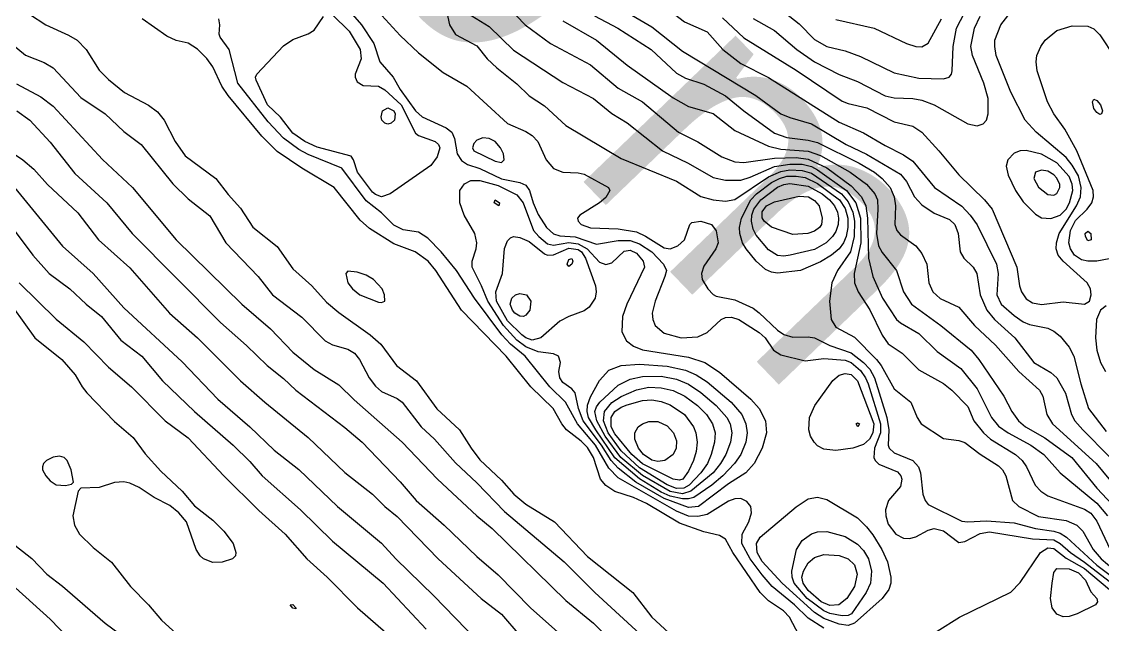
# Model space of a CAD drawing. Extents: x 474277 to 475042, y 254928 to 255625.
# Drawn here: x 474785.74 to 474812.76, y 255452.85 to 255467.94 of the extents above; entities that cross this region are included whole.
import ezdxf

# ---------------------------------------------------------------- set-up
doc = ezdxf.new("R2010")
doc.units = 0
doc.header["$MEASUREMENT"] = 0
doc.layers.add('BaseMapV2_DTM_export_MonNov09090547073261 — entities', color=1, linetype='CONTINUOUS')
doc.styles.get("Standard").update_dxf_attribs({"font": 'romans.shx'})

msp = doc.modelspace()

# ---------------------------------------------------------------- linework, layer by layer
at = {"layer": 'BaseMapV2_DTM_export_MonNov09090547073261 — entities', "color": 15, "linetype": 'Continuous', "true_color": 0xb7484b}
for points in [[(474794.188, 255468.703, 89.75), (474795.191, 255467.596, 89.75), (474795.651, 255467.164, 89.75), (474796.265, 255466.669, 89.75), (474796.859, 255466.326, 89.75), (474797.875, 255465.395, 89.75), (474798.335, 255465.199, 89.75), (474798.488, 255465.097, 89.75), (474798.63, 255464.946, 89.75), (474798.843, 255464.485, 89.75), (474799.025, 255464.268, 89.75), (474799.255, 255464.18, 89.75), (474799.639, 255464.167, 89.75), (474799.792, 255464.128, 89.75), (474800.397, 255463.795, 89.75), (474800.427, 255463.719, 89.75), (474800.329, 255463.55, 89.75), (474800.169, 255463.412, 89.75), (474799.678, 255463.105, 89.75), (474799.627, 255463.029, 89.75), (474799.638, 255462.952, 89.75), (474799.715, 255462.875, 89.75), (474799.945, 255462.789, 89.75), (474800.635, 255462.763, 89.75), (474801.095, 255462.689, 89.75), (474801.325, 255462.583, 89.75), (474801.786, 255462.292, 89.75), (474801.939, 255462.265, 89.75), (474802.127, 255462.339, 89.75), (474802.298, 255462.492, 89.75), (474802.427, 255462.875, 89.75), (474802.476, 255462.925, 89.75), (474802.706, 255462.958, 89.75), (474802.972, 255462.875, 89.75), (474803.089, 255462.715, 89.75), (474803.135, 255462.415, 89.75), (474803.081, 255462.262, 89.75), (474802.782, 255461.829, 89.75), (474802.72, 255461.648, 89.75), (474802.741, 255461.495, 89.75), (474802.875, 255461.265, 89.75), (474803.012, 255461.119, 89.75), (474803.089, 255461.078, 89.75), (474803.549, 255460.99, 89.75), (474804.009, 255460.778, 89.75), (474804.163, 255460.667, 89.75), (474804.623, 255460.228, 89.75), (474804.776, 255460.123, 89.75), (474805.006, 255460.056, 89.75), (474805.389, 255460.065, 89.75), (474805.543, 255460.037, 89.75), (474805.926, 255459.844, 89.75), (474806.463, 255459.668, 89.75), (474806.77, 255459.422, 89.75), (474806.923, 255459.255, 89.75), (474807.038, 255459.041, 89.75), (474807.353, 255458.045, 89.75), (474807.398, 255457.738, 89.75), (474807.381, 255457.355, 89.75), (474807.412, 255457.278, 89.75), (474807.536, 255457.169, 89.75), (474807.996, 255456.972, 89.75), (474808.144, 255456.818, 89.75), (474808.192, 255456.664, 89.75), (474808.247, 255456.128, 89.75), (474808.305, 255455.974, 89.75), (474808.38, 255455.874, 89.75), (474809.223, 255455.458, 89.75), (474809.376, 255455.437, 89.75), (474809.837, 255455.469, 89.75), (474810.527, 255455.414, 89.75), (474811.063, 255455.271, 89.75), (474811.523, 255455.206, 89.75), (474811.677, 255455.159, 89.75), (474811.837, 255455.054, 89.75), (474812.597, 255454.358, 89.75), (474813.517, 255453.668, 89.75)], [(474785.53, 255468.393, 89.75), (474786.34, 255467.859, 89.75), (474786.91, 255467.608, 89.75), (474787.122, 255467.476, 89.75), (474787.347, 255467.246, 89.75), (474787.677, 255466.73, 89.75), (474787.907, 255466.498, 89.75), (474788.31, 255466.172, 89.75), (474788.904, 255465.851, 89.75), (474789.134, 255465.685, 89.75), (474789.299, 255465.482, 89.75), (474789.574, 255464.946, 89.75), (474789.824, 255464.585, 89.75), (474790.591, 255464.021, 89.75), (474790.898, 255463.619, 89.75), (474791.204, 255463.28, 89.75), (474791.511, 255462.807, 89.75), (474792.124, 255462.319, 89.75), (474792.508, 255461.761, 89.75), (474792.984, 255461.342, 89.75), (474793.351, 255460.931, 89.75), (474793.658, 255460.676, 89.75), (474794.445, 255460.115, 89.75), (474794.711, 255459.885, 89.75), (474795.104, 255459.348, 89.75), (474795.601, 255458.965, 89.75), (474796.112, 255458.267, 89.75), (474796.677, 255457.738, 89.75), (474796.965, 255457.278, 89.75), (474797.185, 255456.993, 89.75), (474797.722, 255456.485, 89.75), (474798.035, 255456.128, 89.75), (474798.335, 255455.881, 89.75), (474799.047, 255455.438, 89.75), (474799.869, 255454.573, 89.75), (474801.007, 255453.674, 89.75), (474801.476, 255453.061, 89.75), (474802.016, 255452.568, 89.75)], [(474793.826, 255468.319, 90), (474794.231, 255467.859, 90), (474794.532, 255467.399, 90), (474794.688, 255466.939, 90), (474795.015, 255466.556, 90), (474795.194, 255466.249, 90), (474795.575, 255465.711, 90), (474795.745, 255465.559, 90), (474796.342, 255465.292, 90), (474796.484, 255465.176, 90), (474796.553, 255465.022, 90), (474796.613, 255464.639, 90), (474796.725, 255464.47, 90), (474796.878, 255464.368, 90), (474797.185, 255464.268, 90), (474797.722, 255464.014, 90), (474798.182, 255463.922, 90), (474798.335, 255463.854, 90), (474798.427, 255463.719, 90), (474798.513, 255463.412, 90), (474798.642, 255463.12, 90), (474798.852, 255462.799, 90), (474799.025, 255462.638, 90), (474799.179, 255462.589, 90), (474799.562, 255462.56, 90), (474800.099, 255462.383, 90), (474800.635, 255462.476, 90), (474800.942, 255462.476, 90), (474801.172, 255462.392, 90), (474801.48, 255462.185, 90), (474801.772, 255461.878, 90), (474801.842, 255461.725, 90), (474801.808, 255461.572, 90), (474801.56, 255460.958, 90), (474801.492, 255460.652, 90), (474801.501, 255460.498, 90), (474801.562, 255460.345, 90), (474801.786, 255460.156, 90), (474802.21, 255460.038, 90), (474802.629, 255460.063, 90), (474802.859, 255460.171, 90), (474803.215, 255460.498, 90), (474803.319, 255460.545, 90), (474803.472, 255460.559, 90), (474803.653, 255460.498, 90), (474804.163, 255460.175, 90), (474804.309, 255460.038, 90), (474804.515, 255459.732, 90), (474804.699, 255459.616, 90), (474805.313, 255459.464, 90), (474805.773, 255459.522, 90), (474806.309, 255459.481, 90), (474806.463, 255459.419, 90), (474806.693, 255459.222, 90), (474806.82, 255459.041, 90), (474806.886, 255458.888, 90), (474807.193, 255457.891, 90), (474807.189, 255457.661, 90), (474807.046, 255457.278, 90), (474807.028, 255457.048, 90), (474807.06, 255456.971, 90), (474807.153, 255456.881, 90), (474807.613, 255456.689, 90), (474807.702, 255456.588, 90), (474807.728, 255456.511, 90), (474807.69, 255456.325, 90), (474807.394, 255455.974, 90), (474807.317, 255455.744, 90), (474807.322, 255455.591, 90), (474807.383, 255455.379, 90), (474807.577, 255455.131, 90), (474807.766, 255455.035, 90), (474807.92, 255455.025, 90), (474808.073, 255455.067, 90), (474808.38, 255455.234, 90), (474808.533, 255455.275, 90), (474808.763, 255455.212, 90), (474809.146, 255454.92, 90), (474809.3, 255454.945, 90), (474809.683, 255455.151, 90), (474809.913, 255455.189, 90), (474810.987, 255455.014, 90), (474811.523, 255454.989, 90), (474811.677, 255454.903, 90), (474811.941, 255454.671, 90), (474812.29, 255454.435, 90), (474813.517, 255453.484, 90)], [(474796.339, 255468.243, 89.5), (474796.424, 255467.859, 89.5), (474796.572, 255467.625, 89.5), (474797.108, 255467.338, 89.5), (474797.37, 255467.016, 89.5), (474797.609, 255466.786, 89.5), (474798.105, 255466.39, 89.5), (474798.412, 255466.092, 89.5), (474798.795, 255465.834, 89.5), (474799.332, 255465.346, 89.5), (474800.712, 255464.521, 89.5), (474802.092, 255463.951, 89.5), (474802.706, 255463.571, 89.5), (474803.012, 255463.486, 89.5), (474803.319, 255463.457, 89.5), (474803.549, 255463.496, 89.5), (474804.393, 255464.064, 89.5), (474804.699, 255464.193, 89.5), (474804.929, 255464.236, 89.5), (474805.236, 255464.224, 89.5), (474805.466, 255464.154, 89.5), (474806.215, 255463.642, 89.5), (474806.386, 255463.442, 89.5), (474806.502, 255463.182, 89.5), (474806.541, 255462.952, 89.5), (474806.535, 255462.569, 89.5), (474806.44, 255462.185, 89.5), (474806.114, 255461.725, 89.5), (474805.975, 255461.418, 89.5), (474805.919, 255460.958, 89.5), (474805.963, 255460.498, 89.5), (474806.079, 255460.306, 89.5), (474806.539, 255460.055, 89.5), (474807.088, 255459.501, 89.5), (474807.208, 255459.348, 89.5), (474807.536, 255458.764, 89.5), (474807.948, 255458.428, 89.5), (474808.108, 255458.045, 89.5), (474808.208, 255457.891, 89.5), (474808.763, 255457.525, 89.5), (474809.146, 255457.471, 89.5), (474809.3, 255457.42, 89.5), (474809.683, 255457.131, 89.5), (474810.143, 255456.838, 89.5), (474810.239, 255456.741, 89.5), (474810.324, 255456.588, 89.5), (474810.492, 255455.974, 89.5), (474810.644, 255455.821, 89.5), (474811.14, 255455.573, 89.5), (474811.83, 255455.474, 89.5), (474812.095, 255455.361, 89.5), (474812.245, 255455.208, 89.5), (474812.503, 255454.748, 89.5), (474812.7, 255454.518, 89.5), (474813.34, 255453.981, 89.5)], [(474801.939, 255468.214, 88), (474802.297, 255467.936, 88), (474802.859, 255467.688, 88), (474803.251, 255467.246, 88), (474803.702, 255466.892, 88), (474804.393, 255466.546, 88), (474806.156, 255465.433, 88), (474806.77, 255465.167, 88), (474807.306, 255464.843, 88), (474807.766, 255464.614, 88), (474807.996, 255464.457, 88), (474808.542, 255463.795, 88), (474809.223, 255463.327, 88), (474809.433, 255463.105, 88), (474809.607, 255462.863, 88), (474810.088, 255461.878, 88), (474810.127, 255461.648, 88), (474810.099, 255461.112, 88), (474810.208, 255460.882, 88), (474810.527, 255460.598, 88), (474810.757, 255460.437, 88), (474810.91, 255460.376, 88), (474811.37, 255460.279, 88), (474811.523, 255460.21, 88), (474811.677, 255460.082, 88), (474811.907, 255459.81, 88), (474812.023, 255459.578, 88), (474812.196, 255458.888, 88), (474812.387, 255458.275, 88), (474812.827, 255457.697, 88)], [(474805.16, 255452.601, 89.75), (474804.916, 255453.061, 89.75), (474804.766, 255453.214, 89.75), (474804.393, 255453.462, 89.75), (474804.189, 255453.674, 89.75), (474803.502, 255454.671, 89.75), (474803.319, 255455.004, 89.75), (474803.166, 255455.103, 89.75), (474802.782, 255455.194, 89.75), (474802.169, 255455.41, 89.75), (474801.347, 255455.898, 89.75), (474801.019, 255456.046, 89.75), (474800.559, 255456.202, 89.75), (474800.329, 255456.345, 89.75), (474800.199, 255456.511, 89.75), (474800.025, 255457.048, 89.75), (474799.869, 255457.3, 89.75), (474799.715, 255457.455, 89.75), (474799.348, 255457.738, 89.75), (474799.228, 255457.891, 89.75), (474799.013, 255458.275, 89.75), (474798.458, 255458.811, 89.75), (474797.842, 255459.578, 89.75), (474796.725, 255460.733, 89.75), (474796.088, 255461.725, 89.75), (474795.896, 255461.955, 89.75), (474795.57, 255462.185, 89.75), (474795.038, 255462.39, 89.75), (474794.425, 255462.768, 89.75), (474794.195, 255462.983, 89.75), (474793.548, 255463.795, 89.75), (474792.738, 255464.278, 89.75), (474792.124, 255464.7, 89.75), (474791.741, 255465.084, 89.75), (474790.894, 255466.096, 89.75), (474790.739, 255466.326, 89.75), (474790.514, 255466.811, 89.75), (474790.361, 255467.022, 89.75), (474790.131, 255467.258, 89.75), (474789.901, 255467.403, 89.75), (474789.594, 255467.474, 89.75), (474789.364, 255467.581, 89.75), (474788.747, 255468.013, 89.75)], [(474805.773, 255452.781, 90), (474805.389, 255453.032, 90), (474805.04, 255453.367, 90), (474804.484, 255453.827, 90), (474804.239, 255454.112, 90), (474803.936, 255454.518, 90), (474803.728, 255454.901, 90), (474803.738, 255455.131, 90), (474803.901, 255455.438, 90), (474803.969, 255455.668, 90), (474803.952, 255455.821, 90), (474803.856, 255455.949, 90), (474803.702, 255456.021, 90), (474803.549, 255456.018, 90), (474803.396, 255455.958, 90), (474802.859, 255455.627, 90), (474802.629, 255455.572, 90), (474802.399, 255455.584, 90), (474802.092, 255455.704, 90), (474800.635, 255456.537, 90), (474800.405, 255456.779, 90), (474800.075, 255457.355, 90), (474799.62, 255457.891, 90), (474799.325, 255458.428, 90), (474798.934, 255458.811, 90), (474798.315, 255459.578, 90), (474797.952, 255459.88, 90), (474797.732, 255460.115, 90), (474797.05, 255461.035, 90), (474796.597, 255461.725, 90), (474796.216, 255462.185, 90), (474795.881, 255462.532, 90), (474795.651, 255462.682, 90), (474795.268, 255462.74, 90), (474795.038, 255462.854, 90), (474794.731, 255463.161, 90), (474794.348, 255463.467, 90), (474793.735, 255464.278, 90), (474792.891, 255464.622, 90), (474792.661, 255464.746, 90), (474792.278, 255465.029, 90), (474791.894, 255465.438, 90), (474791.134, 255466.402, 90), (474790.923, 255467.246, 90), (474790.695, 255467.552, 90), (474790.668, 255467.629, 90), (474790.69, 255467.859, 90), (474790.665, 255468.013, 90)], [(474794.947, 255463.642, 90.25), (474794.731, 255463.567, 90.25), (474794.578, 255463.618, 90.25), (474794.501, 255463.681, 90.25), (474794.126, 255464.179, 90.25), (474794.028, 255464.485, 90.25), (474793.965, 255464.578, 90.25), (474793.121, 255464.807, 90.25), (474792.814, 255464.947, 90.25), (474792.508, 255465.153, 90.25), (474792.201, 255465.551, 90.25), (474791.876, 255465.866, 90.25), (474791.592, 255466.479, 90.25), (474791.583, 255466.556, 90.25), (474791.615, 255466.632, 90.25), (474792.278, 255467.334, 90.25), (474792.508, 255467.499, 90.25), (474792.891, 255467.636, 90.25), (474793.044, 255467.73, 90.25), (474793.274, 255468.072, 90.25)], [(474793.505, 255468.109, 90.25), (474793.921, 255467.706, 90.25), (474794.193, 255467.246, 90.25), (474794.217, 255467.016, 90.25), (474794.065, 255466.632, 90.25), (474794.066, 255466.556, 90.25), (474794.118, 255466.442, 90.25), (474794.271, 255466.347, 90.25), (474794.655, 255466.327, 90.25), (474794.808, 255466.24, 90.25), (474795.217, 255465.866, 90.25), (474795.575, 255465.153, 90.25), (474795.651, 255465.095, 90.25), (474796.065, 255464.946, 90.25), (474796.149, 255464.869, 90.25), (474796.182, 255464.792, 90.25), (474796.12, 255464.562, 90.25), (474795.958, 255464.345, 90.25), (474794.947, 255463.642, 90.25)], [(474796.878, 255468.156, 89.25), (474797.415, 255467.82, 89.25), (474798.028, 255467.232, 89.25), (474799.255, 255466.419, 89.25), (474800.022, 255466.018, 89.25), (474800.482, 255465.645, 89.25), (474800.865, 255465.417, 89.25), (474801.744, 255464.715, 89.25), (474802.386, 255464.409, 89.25), (474803.012, 255464.046, 89.25), (474803.319, 255463.977, 89.25), (474803.702, 255463.984, 89.25), (474803.932, 255464.053, 89.25), (474804.546, 255464.319, 89.25), (474804.929, 255464.381, 89.25), (474805.236, 255464.378, 89.25), (474805.466, 255464.318, 89.25), (474805.619, 255464.24, 89.25), (474806.342, 255463.719, 89.25), (474806.576, 255463.412, 89.25), (474806.689, 255463.029, 89.25), (474806.701, 255462.415, 89.25), (474806.532, 255461.648, 89.25), (474806.545, 255461.418, 89.25), (474806.636, 255461.188, 89.25), (474806.923, 255460.742, 89.25), (474807.23, 255460.106, 89.25), (474807.383, 255459.887, 89.25), (474807.734, 255459.655, 89.25), (474808.15, 255459.239, 89.25), (474808.763, 255458.902, 89.25), (474808.972, 255458.735, 89.25), (474809.376, 255458.321, 89.25), (474809.525, 255457.968, 89.25), (474809.765, 255457.661, 89.25), (474809.938, 255457.508, 89.25), (474810.56, 255457.125, 89.25), (474810.732, 255456.971, 89.25), (474810.842, 255456.818, 89.25), (474811.059, 255456.358, 89.25), (474811.194, 255456.204, 89.25), (474811.37, 255456.094, 89.25), (474812.29, 255455.755, 89.25), (474812.444, 255455.659, 89.25), (474812.597, 255455.46, 89.25), (474812.933, 255454.748, 89.25)], [(474798.096, 255468.089, 89), (474798.316, 255467.859, 89), (474798.949, 255467.397, 89), (474799.944, 255466.862, 89), (474800.635, 255466.28, 89), (474801.248, 255465.942, 89), (474802.147, 255465.176, 89), (474802.629, 255464.941, 89), (474803.229, 255464.562, 89), (474803.549, 255464.439, 89), (474803.779, 255464.424, 89), (474804.546, 255464.528, 89), (474805.083, 255464.545, 89), (474805.389, 255464.508, 89), (474805.849, 255464.292, 89), (474806.463, 255463.838, 89), (474806.72, 255463.565, 89), (474806.828, 255463.335, 89), (474806.868, 255463.029, 89), (474806.893, 255462.032, 89), (474807.001, 255461.572, 89), (474807.243, 255461.035, 89), (474807.592, 255460.498, 89), (474807.69, 255460.413, 89), (474808.15, 255460.151, 89), (474808.61, 255459.702, 89), (474809.202, 255459.271, 89), (474809.607, 255458.768, 89), (474809.961, 255458.045, 89), (474810.143, 255457.835, 89), (474810.377, 255457.661, 89), (474810.945, 255457.355, 89), (474811.276, 255457.125, 89), (474811.677, 255456.663, 89), (474812.597, 255455.905, 89), (474812.86, 255455.591, 89)], [(474799.255, 255467.964, 88.75), (474800.098, 255467.476, 88.75), (474800.865, 255466.854, 88.75), (474802.016, 255466.041, 88.75), (474802.399, 255465.824, 88.75), (474803.012, 255465.647, 88.75), (474803.549, 255465.222, 88.75), (474804.393, 255464.832, 88.75), (474804.699, 255464.756, 88.75), (474805.389, 255464.704, 88.75), (474805.696, 255464.6, 88.75), (474806.435, 255464.179, 88.75), (474806.846, 255463.881, 88.75), (474807.053, 255463.642, 88.75), (474807.115, 255463.489, 88.75), (474807.128, 255463.259, 88.75), (474807.089, 255462.645, 88.75), (474807.143, 255462.339, 88.75), (474807.23, 255462.175, 88.75), (474807.59, 255461.725, 88.75), (474807.763, 255461.188, 88.75), (474807.963, 255460.882, 88.75), (474808.695, 255460.345, 88.75), (474809.453, 255459.73, 88.75), (474809.645, 255459.501, 88.75), (474810.273, 255458.581, 88.75), (474810.471, 255458.198, 88.75), (474810.643, 255457.968, 88.75), (474810.814, 255457.815, 88.75), (474811.293, 255457.537, 88.75), (474811.969, 255457.048, 88.75), (474812.593, 255456.281, 88.75), (474813.1, 255455.744, 88.75)], [(474800.047, 255468.089, 88.5), (474800.631, 255467.783, 88.5), (474801.462, 255467.246, 88.5), (474802.092, 255466.651, 88.5), (474802.322, 255466.529, 88.5), (474802.782, 255466.376, 88.5), (474803.319, 255466.087, 88.5), (474803.779, 255465.712, 88.5), (474804.546, 255465.155, 88.5), (474804.853, 255465.046, 88.5), (474805.389, 255464.983, 88.5), (474805.619, 255464.919, 88.5), (474806.659, 255464.409, 88.5), (474807.04, 255464.179, 88.5), (474807.236, 255464.025, 88.5), (474807.433, 255463.795, 88.5), (474807.536, 255463.565, 88.5), (474807.569, 255463.335, 88.5), (474807.55, 255462.875, 88.5), (474807.6, 255462.722, 88.5), (474807.69, 255462.616, 88.5), (474808.073, 255462.341, 88.5), (474808.226, 255462.148, 88.5), (474808.346, 255461.878, 88.5), (474808.397, 255461.418, 88.5), (474808.495, 255461.188, 88.5), (474808.686, 255461.022, 88.5), (474809.149, 255460.805, 88.5), (474809.538, 255460.345, 88.5), (474810.067, 255459.852, 88.5), (474810.644, 255459.195, 88.5), (474811.167, 255458.735, 88.5), (474811.25, 255458.581, 88.5), (474811.345, 255458.121, 88.5), (474811.487, 255457.891, 88.5), (474812.578, 255456.895, 88.5), (474813.057, 255456.32, 88.5)], [(474800.879, 255468.166, 88.25), (474801.479, 255467.809, 88.25), (474802.246, 255467.205, 88.25), (474804.075, 255466.096, 88.25), (474804.699, 255465.64, 88.25), (474804.929, 255465.544, 88.25), (474805.466, 255465.391, 88.25), (474806.332, 255464.869, 88.25), (474806.846, 255464.631, 88.25), (474807.69, 255464.126, 88.25), (474807.839, 255463.949, 88.25), (474808.044, 255463.565, 88.25), (474808.226, 255463.364, 88.25), (474808.533, 255463.159, 88.25), (474808.916, 255462.993, 88.25), (474809.045, 255462.875, 88.25), (474809.135, 255462.645, 88.25), (474809.182, 255462.185, 88.25), (474809.27, 255462.032, 88.25), (474809.504, 255461.802, 88.25), (474809.595, 255461.648, 88.25), (474809.681, 255461.112, 88.25), (474809.852, 255460.728, 88.25), (474810.036, 255460.498, 88.25), (474810.544, 255460.038, 88.25), (474811.02, 255459.425, 88.25), (474811.447, 255459.17, 88.25), (474811.6, 255459.037, 88.25), (474811.81, 255458.658, 88.25), (474811.959, 255458.121, 88.25), (474812.046, 255457.968, 88.25), (474812.242, 255457.738, 88.25), (474812.904, 255457.07, 88.25)], [(474803.242, 255468.041, 87.75), (474803.779, 255467.539, 87.75), (474805.083, 255466.731, 87.75), (474806.233, 255465.958, 87.75), (474806.386, 255465.893, 87.75), (474806.849, 255465.789, 87.75), (474807.536, 255465.434, 87.75), (474807.996, 255465.326, 87.75), (474808.221, 255465.176, 87.75), (474808.651, 255464.715, 87.75), (474809.146, 255464.112, 87.75), (474809.792, 255463.489, 87.75), (474809.978, 255463.259, 87.75), (474810.601, 255461.802, 87.75), (474810.662, 255461.342, 87.75), (474810.712, 255461.188, 87.75), (474810.833, 255461.015, 87.75), (474810.987, 255460.915, 87.75), (474811.217, 255460.874, 87.75), (474811.753, 255460.941, 87.75), (474812.29, 255460.88, 87.75), (474812.416, 255460.958, 87.75), (474812.457, 255461.112, 87.75), (474812.438, 255461.265, 87.75), (474812.357, 255461.418, 87.75), (474811.753, 255461.955, 87.75), (474811.632, 255462.108, 87.75), (474811.584, 255462.262, 87.75), (474811.589, 255462.415, 87.75), (474811.654, 255462.645, 87.75), (474812.09, 255463.335, 87.75), (474812.19, 255463.565, 87.75), (474812.208, 255463.795, 87.75), (474812.137, 255464.09, 87.75), (474811.983, 255464.357, 87.75), (474811.83, 255464.549, 87.75), (474811.077, 255465.176, 87.75), (474810.803, 255465.482, 87.75), (474810.45, 255466.181, 87.75), (474810.081, 255467.092, 87.75), (474810.044, 255467.322, 87.75), (474810.052, 255467.476, 87.75), (474810.201, 255467.859, 87.75), (474810.375, 255468.089, 87.75)], [(474804.009, 255468.02, 87.5), (474804.546, 255467.721, 87.5), (474805.103, 255467.246, 87.5), (474805.543, 255466.935, 87.5), (474806.156, 255466.621, 87.5), (474806.616, 255466.446, 87.5), (474807.306, 255466.092, 87.5), (474807.536, 255466.036, 87.5), (474807.996, 255466.022, 87.5), (474808.226, 255465.976, 87.5), (474808.533, 255465.859, 87.5), (474809.376, 255465.39, 87.5), (474809.607, 255465.339, 87.5), (474809.76, 255465.392, 87.5), (474809.837, 255465.482, 87.5), (474809.885, 255465.636, 87.5), (474809.879, 255466.019, 87.5), (474809.776, 255466.402, 87.5), (474809.491, 255467.092, 87.5), (474809.451, 255467.322, 87.5), (474809.542, 255467.783, 87.5), (474809.683, 255468.083, 87.5)], [(474804.813, 255468.166, 87.25), (474805.159, 255467.887, 87.25), (474805.543, 255467.493, 87.25), (474805.849, 255467.318, 87.25), (474806.309, 255467.214, 87.25), (474806.693, 255467.071, 87.25), (474807.536, 255466.666, 87.25), (474808.15, 255466.526, 87.25), (474808.763, 255466.515, 87.25), (474808.905, 255466.556, 87.25), (474808.966, 255466.632, 87.25), (474808.983, 255466.709, 87.25), (474809.009, 255467.322, 87.25), (474809.091, 255467.783, 87.25), (474809.294, 255468.166, 87.25)], [(474806.079, 255467.996, 87), (474807.03, 255467.783, 87), (474807.845, 255467.399, 87), (474808.073, 255467.325, 87), (474808.226, 255467.316, 87), (474808.38, 255467.404, 87), (474808.716, 255468.013, 87)], [(474812.904, 255462.013, 88), (474812.597, 255461.955, 88), (474812.367, 255461.953, 88), (474812.214, 255461.992, 88), (474812.041, 255462.108, 88), (474811.939, 255462.262, 88), (474811.898, 255462.415, 88), (474811.936, 255462.722, 88), (474812.06, 255462.972, 88), (474812.354, 255463.259, 88), (474812.47, 255463.412, 88), (474812.514, 255463.565, 88), (474812.507, 255463.719, 88), (474812.097, 255464.715, 88), (474811.8, 255465.252, 88), (474811.518, 255465.636, 88), (474811.362, 255465.942, 88), (474811.104, 255466.709, 88), (474811.078, 255466.939, 88), (474811.1, 255467.092, 88), (474811.196, 255467.322, 88), (474811.306, 255467.476, 88), (474811.6, 255467.721, 88), (474811.983, 255467.837, 88), (474812.367, 255467.826, 88), (474812.52, 255467.764, 88), (474812.674, 255467.612, 88), (474813.417, 255466.479, 88)], [(474785.454, 255467.422, 90), (474785.837, 255467.108, 90), (474786.297, 255466.924, 90), (474786.529, 255466.786, 90), (474787.217, 255466.044, 90), (474787.826, 255465.636, 90), (474788.291, 255465.198, 90), (474788.723, 255464.869, 90), (474789.517, 255463.887, 90), (474789.901, 255463.517, 90), (474790.437, 255463.085, 90), (474790.84, 255462.415, 90), (474791.645, 255461.572, 90), (474792.007, 255461.112, 90), (474792.738, 255460.552, 90), (474793.317, 255459.962, 90), (474793.505, 255459.863, 90), (474793.888, 255459.754, 90), (474794.053, 255459.655, 90), (474794.18, 255459.501, 90), (474794.418, 255459.041, 90), (474794.578, 255458.83, 90), (474794.731, 255458.702, 90), (474795.115, 255458.523, 90), (474795.242, 255458.428, 90), (474795.715, 255457.815, 90), (474796.047, 255457.508, 90), (474796.572, 255456.919, 90), (474797.108, 255456.413, 90), (474797.798, 255455.695, 90), (474799.29, 255454.441, 90), (474800.052, 255453.674, 90), (474801.391, 255452.447, 90)], [(474785.607, 255466.384, 90.25), (474786.22, 255466.067, 90.25), (474786.527, 255465.831, 90.25), (474787.754, 255464.496, 90.25), (474788.506, 255463.795, 90.25), (474789.594, 255462.486, 90.25), (474791.234, 255460.882, 90.25), (474791.956, 255460.268, 90.25), (474792.508, 255459.68, 90.25), (474793.044, 255459.245, 90.25), (474793.658, 255458.866, 90.25), (474794.041, 255458.491, 90.25), (474795.244, 255457.431, 90.25), (474796.123, 255456.511, 90.25), (474797.106, 255455.591, 90.25), (474797.492, 255455.272, 90.25), (474799.332, 255453.478, 90.25), (474800.022, 255452.905, 90.25), (474800.633, 255452.294, 90.25)], [(474794.971, 255465.406, 90.5), (474794.885, 255465.38, 90.5), (474794.808, 255465.401, 90.5), (474794.738, 255465.482, 90.5), (474794.716, 255465.559, 90.5), (474794.756, 255465.712, 90.5), (474794.885, 255465.787, 90.5), (474795.037, 255465.712, 90.5), (474795.067, 255465.636, 90.5), (474795.048, 255465.482, 90.5), (474794.971, 255465.406, 90.5)], [(474812.714, 255465.636, 88.25), (474812.674, 255465.62, 88.25), (474812.597, 255465.668, 88.25), (474812.52, 255465.772, 88.25), (474812.484, 255465.942, 88.25), (474812.52, 255466.004, 88.25), (474812.597, 255465.973, 88.25), (474812.687, 255465.866, 88.25), (474812.741, 255465.712, 88.25), (474812.714, 255465.636, 88.25)], [(474785.62, 255465.712, 90.5), (474785.945, 255465.482, 90.5), (474786.45, 255464.934, 90.5), (474787.064, 255464.143, 90.5), (474787.865, 255463.412, 90.5), (474788.5, 255462.645, 90.5), (474790.709, 255460.422, 90.5), (474791.358, 255459.848, 90.5), (474791.867, 255459.348, 90.5), (474792.278, 255459.021, 90.5), (474792.584, 255458.73, 90.5), (474793.811, 255457.797, 90.5), (474794.241, 255457.431, 90.5), (474795.191, 255456.439, 90.5), (474795.593, 255455.974, 90.5), (474796.29, 255455.361, 90.5), (474797.108, 255454.572, 90.5), (474797.645, 255454.12, 90.5), (474798.452, 255453.291, 90.5), (474800.865, 255451.138, 90.5)], [(474797.722, 255464.423, 89.75), (474797.788, 255464.485, 89.75), (474797.771, 255464.639, 89.75), (474797.701, 255464.792, 89.75), (474797.568, 255464.946, 89.75), (474797.415, 255465.023, 89.75), (474797.262, 255465.04, 89.75), (474797.108, 255464.978, 89.75), (474797.032, 255464.9, 89.75), (474797.003, 255464.792, 89.75), (474797.034, 255464.715, 89.75), (474797.568, 255464.456, 89.75), (474797.722, 255464.423, 89.75)], [(474785.3, 255464.807, 90.75), (474785.771, 255464.485, 90.75), (474786.039, 255464.255, 90.75), (474786.382, 255463.872, 90.75), (474787.14, 255463.161, 90.75), (474787.659, 255462.492, 90.75), (474788.444, 255461.785, 90.75), (474789.432, 255460.652, 90.75), (474790.134, 255460.038, 90.75), (474791.204, 255458.968, 90.75), (474791.816, 255458.428, 90.75), (474792.891, 255457.55, 90.75), (474793.811, 255456.677, 90.75), (474794.501, 255456.13, 90.75), (474794.808, 255455.82, 90.75), (474795.115, 255455.577, 90.75), (474796.14, 255454.518, 90.75), (474797.217, 255453.521, 90.75), (474797.722, 255453.134, 90.75), (474798.182, 255452.601, 90.75)], [(474811.447, 255463.02, 87.5), (474811.677, 255463.108, 87.5), (474811.826, 255463.259, 87.5), (474811.914, 255463.412, 87.5), (474811.998, 255463.719, 87.5), (474811.983, 255463.882, 87.5), (474811.907, 255464.071, 87.5), (474811.6, 255464.413, 87.5), (474811.217, 255464.632, 87.5), (474810.833, 255464.725, 87.5), (474810.68, 255464.716, 87.5), (474810.527, 255464.652, 87.5), (474810.373, 255464.49, 87.5), (474810.334, 255464.332, 87.5), (474810.385, 255464.102, 87.5), (474810.566, 255463.719, 87.5), (474810.757, 255463.439, 87.5), (474811.063, 255463.134, 87.5), (474811.217, 255463.04, 87.5), (474811.447, 255463.02, 87.5)], [(474811.523, 255463.609, 87.25), (474811.6, 255463.648, 87.25), (474811.672, 255463.795, 87.25), (474811.67, 255463.872, 87.25), (474811.6, 255464.03, 87.25), (474811.523, 255464.114, 87.25), (474811.37, 255464.207, 87.25), (474811.217, 255464.233, 87.25), (474811.065, 255464.179, 87.25), (474811.021, 255464.025, 87.25), (474811.14, 255463.802, 87.25), (474811.37, 255463.626, 87.25), (474811.523, 255463.609, 87.25)], [(474802.643, 255455.821, 90.25), (474802.399, 255455.802, 90.25), (474801.786, 255456.026, 90.25), (474801.081, 255456.434, 90.25), (474800.635, 255456.783, 90.25), (474800.463, 255456.971, 90.25), (474800.226, 255457.355, 90.25), (474799.768, 255457.968, 90.25), (474799.644, 255458.275, 90.25), (474799.562, 255458.663, 90.25), (474799.485, 255458.761, 90.25), (474799.255, 255458.927, 90.25), (474799.179, 255459.041, 90.25), (474799.158, 255459.195, 90.25), (474799.195, 255459.425, 90.25), (474799.148, 255459.578, 90.25), (474799.025, 255459.637, 90.25), (474798.642, 255459.691, 90.25), (474798.335, 255459.816, 90.25), (474798.105, 255459.978, 90.25), (474797.772, 255460.345, 90.25), (474797.383, 255460.958, 90.25), (474797.229, 255461.342, 90.25), (474796.99, 255461.802, 90.25), (474796.99, 255461.955, 90.25), (474797.095, 255462.262, 90.25), (474797.108, 255462.415, 90.25), (474797.056, 255462.645, 90.25), (474796.791, 255463.105, 90.25), (474796.681, 255463.412, 90.25), (474796.682, 255463.719, 90.25), (474796.802, 255463.892, 90.25), (474796.955, 255463.975, 90.25), (474797.185, 255463.97, 90.25), (474797.645, 255463.844, 90.25), (474798.105, 255463.61, 90.25), (474798.269, 255463.412, 90.25), (474798.524, 255462.722, 90.25), (474798.654, 255462.569, 90.25), (474798.872, 255462.392, 90.25), (474799.025, 255462.357, 90.25), (474799.409, 255462.421, 90.25), (474799.639, 255462.39, 90.25), (474799.865, 255462.262, 90.25), (474800.175, 255461.932, 90.25), (474800.329, 255461.869, 90.25), (474800.482, 255461.911, 90.25), (474800.789, 255462.203, 90.25), (474800.942, 255462.228, 90.25), (474801.095, 255462.155, 90.25), (474801.267, 255461.955, 90.25), (474801.294, 255461.802, 90.25), (474800.853, 255460.882, 90.25), (474800.751, 255460.575, 90.25), (474800.734, 255460.192, 90.25), (474800.848, 255459.962, 90.25), (474801.019, 255459.834, 90.25), (474801.249, 255459.743, 90.25), (474802.399, 255459.556, 90.25), (474802.803, 255459.425, 90.25), (474803.166, 255459.178, 90.25), (474803.953, 255458.505, 90.25), (474804.163, 255458.275, 90.25), (474804.318, 255457.968, 90.25), (474804.342, 255457.661, 90.25), (474804.236, 255457.278, 90.25), (474804.04, 255456.895, 90.25), (474803.829, 255456.664, 90.25), (474803.396, 255456.393, 90.25), (474802.643, 255455.821, 90.25)], [(474805.19, 255461.725, 89.75), (474804.623, 255461.657, 89.75), (474804.469, 255461.678, 89.75), (474804.316, 255461.75, 89.75), (474804.086, 255461.958, 89.75), (474803.834, 255462.262, 89.75), (474803.742, 255462.415, 89.75), (474803.677, 255462.645, 89.75), (474803.673, 255462.799, 89.75), (474803.72, 255463.029, 89.75), (474803.952, 255463.489, 89.75), (474804.098, 255463.642, 89.75), (474804.469, 255463.92, 89.75), (474804.67, 255464.025, 89.75), (474804.853, 255464.079, 89.75), (474805.083, 255464.084, 89.75), (474805.313, 255464.043, 89.75), (474805.619, 255463.895, 89.75), (474806.17, 255463.489, 89.75), (474806.309, 255463.275, 89.75), (474806.374, 255463.029, 89.75), (474806.373, 255462.799, 89.75), (474806.331, 255462.569, 89.75), (474806.266, 255462.415, 89.75), (474806.156, 255462.267, 89.75), (474805.971, 255462.108, 89.75), (474805.696, 255461.937, 89.75), (474805.19, 255461.725, 89.75)], [(474804.939, 255462.108, 90), (474804.776, 255462.082, 90), (474804.623, 255462.1, 90), (474804.393, 255462.24, 90), (474804.086, 255462.604, 90), (474804.009, 255462.753, 90), (474803.967, 255462.952, 90), (474803.979, 255463.105, 90), (474804.031, 255463.259, 90), (474804.199, 255463.489, 90), (474804.623, 255463.803, 90), (474804.776, 255463.871, 90), (474804.929, 255463.893, 90), (474805.389, 255463.833, 90), (474805.732, 255463.642, 90), (474805.916, 255463.489, 90), (474806.044, 255463.335, 90), (474806.116, 255463.182, 90), (474806.141, 255463.029, 90), (474806.133, 255462.875, 90), (474806.079, 255462.7, 90), (474805.994, 255462.569, 90), (474805.837, 255462.415, 90), (474805.543, 255462.248, 90), (474804.939, 255462.108, 90)], [(474785.561, 255463.795, 91), (474786.757, 255462.329, 91), (474787.524, 255461.644, 91), (474788.291, 255460.787, 91), (474789.747, 255459.439, 91), (474790.635, 255458.505, 91), (474791.434, 255457.811, 91), (474792.048, 255457.23, 91), (474792.661, 255456.749, 91), (474793.624, 255455.821, 91), (474794.731, 255454.908, 91), (474795.084, 255454.518, 91), (474796.035, 255453.593, 91), (474797.108, 255452.487, 91)], [(474797.655, 255463.335, 90.5), (474797.545, 255463.412, 90.5), (474797.566, 255463.489, 90.5), (474797.673, 255463.412, 90.5), (474797.655, 255463.335, 90.5)], [(474805.379, 255462.645, 90.25), (474805.006, 255462.626, 90.25), (474804.469, 255462.808, 90.25), (474804.288, 255462.952, 90.25), (474804.239, 255463.041, 90.25), (474804.239, 255463.186, 90.25), (474804.347, 255463.335, 90.25), (474804.546, 255463.442, 90.25), (474805.159, 255463.577, 90.25), (474805.396, 255463.565, 90.25), (474805.543, 255463.476, 90.25), (474805.656, 255463.335, 90.25), (474805.737, 255463.029, 90.25), (474805.714, 255462.875, 90.25), (474805.665, 255462.799, 90.25), (474805.543, 255462.705, 90.25), (474805.379, 255462.645, 90.25)], [(474785.223, 255463.166, 91.25), (474786.014, 255462.108, 91.25), (474786.428, 255461.648, 91.25), (474786.941, 255461.265, 91.25), (474787.346, 255460.882, 91.25), (474787.729, 255460.575, 91.25), (474788.214, 255459.981, 91.25), (474788.744, 255459.578, 91.25), (474789.256, 255458.965, 91.25), (474790.053, 255458.198, 91.25), (474791.024, 255457.355, 91.25), (474791.434, 255456.948, 91.25), (474791.743, 255456.588, 91.25), (474792.7, 255455.744, 91.25), (474793.505, 255454.958, 91.25), (474794.771, 255453.904, 91.25), (474795.84, 255452.754, 91.25)], [(474798.703, 255460.038, 90.5), (474798.488, 255459.985, 90.5), (474798.335, 255460.036, 90.5), (474798.229, 255460.115, 90.5), (474797.875, 255460.468, 90.5), (474797.603, 255460.958, 90.5), (474797.582, 255461.188, 90.5), (474797.752, 255461.648, 90.5), (474797.798, 255462.269, 90.5), (474797.875, 255462.461, 90.5), (474797.952, 255462.542, 90.5), (474798.028, 255462.571, 90.5), (474798.182, 255462.551, 90.5), (474798.412, 255462.45, 90.5), (474798.795, 255462.135, 90.5), (474798.872, 255462.102, 90.5), (474799.025, 255462.114, 90.5), (474799.409, 255462.283, 90.5), (474799.639, 255462.247, 90.5), (474799.725, 255462.185, 90.5), (474799.823, 255462.032, 90.5), (474800.074, 255461.342, 90.5), (474800.088, 255461.188, 90.5), (474800.062, 255461.035, 90.5), (474799.917, 255460.805, 90.5), (474799.792, 255460.712, 90.5), (474799.409, 255460.575, 90.5), (474799.179, 255460.453, 90.5), (474798.703, 255460.038, 90.5)], [(474812.453, 255462.492, 88.25), (474812.367, 255462.467, 88.25), (474812.314, 255462.569, 88.25), (474812.304, 255462.645, 88.25), (474812.367, 255462.705, 88.25), (474812.444, 255462.645, 88.25), (474812.453, 255462.492, 88.25)], [(474799.485, 255461.878, 90.75), (474799.409, 255461.824, 90.75), (474799.365, 255461.878, 90.75), (474799.409, 255462.001, 90.75), (474799.485, 255462.023, 90.75), (474799.507, 255461.955, 90.75), (474799.485, 255461.878, 90.75)], [(474794.808, 255460.953, 89.5), (474794.798, 255461.112, 89.5), (474794.74, 255461.265, 89.5), (474794.525, 255461.495, 89.5), (474794.348, 255461.602, 89.5), (474794.118, 255461.684, 89.5), (474793.888, 255461.706, 89.5), (474793.832, 255461.648, 89.5), (474793.888, 255461.417, 89.5), (474794.001, 255461.265, 89.5), (474794.186, 255461.112, 89.5), (474794.655, 255460.934, 89.5), (474794.731, 255460.919, 89.5), (474794.808, 255460.953, 89.5)], [(474785.673, 255461.418, 91.5), (474786.604, 255460.503, 91.5), (474787.294, 255459.942, 91.5), (474787.907, 255459.309, 91.5), (474788.484, 255458.811, 91.5), (474789.322, 255457.968, 91.5), (474789.901, 255457.542, 91.5), (474790.79, 255456.588, 91.5), (474791.664, 255455.727, 91.5), (474792.32, 255455.131, 91.5), (474792.86, 255454.518, 91.5), (474793.373, 255454.057, 91.5), (474794.126, 255453.291, 91.5), (474795.092, 255452.447, 91.5)], [(474798.272, 255460.575, 90.75), (474798.182, 255460.578, 90.75), (474798.061, 255460.652, 90.75), (474798, 255460.728, 90.75), (474797.944, 255460.882, 90.75), (474797.981, 255461.035, 90.75), (474798.072, 255461.112, 90.75), (474798.182, 255461.15, 90.75), (474798.35, 255461.112, 90.75), (474798.46, 255460.958, 90.75), (474798.43, 255460.728, 90.75), (474798.335, 255460.602, 90.75), (474798.272, 255460.575, 90.75)], [(474785.516, 255460.805, 91.75), (474786.065, 255460.038, 91.75), (474786.741, 255459.501, 91.75), (474787.075, 255459.118, 91.75), (474787.246, 255458.811, 91.75), (474787.37, 255458.662, 91.75), (474788.061, 255457.952, 91.75), (474788.521, 255457.547, 91.75), (474788.827, 255457.14, 91.75), (474789.211, 255456.711, 91.75), (474789.75, 255456.204, 91.75), (474790.054, 255455.837, 91.75), (474790.514, 255455.484, 91.75), (474790.788, 255455.208, 91.75), (474791.023, 255454.901, 91.75), (474791.087, 255454.671, 91.75), (474791.076, 255454.594, 91.75), (474791.008, 255454.518, 91.75), (474790.744, 255454.433, 91.75), (474790.514, 255454.422, 91.75), (474790.284, 255454.516, 91.75), (474790.196, 255454.594, 91.75), (474790.101, 255454.748, 91.75), (474789.858, 255455.438, 91.75), (474789.668, 255455.668, 91.75), (474789.441, 255455.85, 91.75), (474789.047, 255456.051, 91.75), (474788.674, 255456.299, 91.75), (474788.444, 255456.407, 91.75), (474788.291, 255456.44, 91.75), (474788.061, 255456.42, 91.75), (474787.677, 255456.295, 91.75), (474787.217, 255456.28, 91.75), (474787.149, 255456.204, 91.75), (474787.015, 255455.591, 91.75), (474787.057, 255455.361, 91.75), (474787.185, 255455.131, 91.75), (474787.524, 255454.795, 91.75), (474787.984, 255454.435, 91.75), (474788.457, 255453.827, 91.75), (474788.904, 255453.369, 91.75), (474789.228, 255452.984, 91.75), (474790.744, 255451.597, 91.75)], [(474812.827, 255460.836, 87.75), (474812.686, 255460.728, 87.75), (474812.587, 255460.498, 87.75), (474812.564, 255460.038, 87.75), (474812.598, 255459.732, 87.75), (474812.69, 255459.425, 87.75), (474812.813, 255459.195, 87.75)], [(474802.526, 255456.051, 90.5), (474802.399, 255456.015, 90.5), (474802.246, 255456.015, 90.5), (474801.939, 255456.085, 90.5), (474801.709, 255456.186, 90.5), (474801.172, 255456.516, 90.5), (474800.559, 255457.044, 90.5), (474800.077, 255457.738, 90.5), (474799.899, 255458.045, 90.5), (474799.862, 255458.198, 90.5), (474799.869, 255458.354, 90.5), (474799.945, 255458.566, 90.5), (474800.175, 255458.975, 90.5), (474800.405, 255459.229, 90.5), (474800.712, 255459.348, 90.5), (474801.172, 255459.378, 90.5), (474801.862, 255459.334, 90.5), (474802.322, 255459.234, 90.5), (474802.59, 255459.118, 90.5), (474802.859, 255458.937, 90.5), (474803.459, 255458.428, 90.5), (474803.725, 255458.121, 90.5), (474803.831, 255457.891, 90.5), (474803.861, 255457.661, 90.5), (474803.827, 255457.431, 90.5), (474803.702, 255457.125, 90.5), (474803.545, 255456.895, 90.5), (474803.253, 255456.588, 90.5), (474802.976, 255456.358, 90.5), (474802.526, 255456.051, 90.5)], [(474802.45, 255456.204, 90.75), (474802.246, 255456.143, 90.75), (474801.939, 255456.197, 90.75), (474801.249, 255456.599, 90.75), (474800.709, 255457.048, 90.75), (474800.311, 255457.585, 90.75), (474800.104, 255457.968, 90.75), (474800.058, 255458.198, 90.75), (474800.099, 255458.315, 90.75), (474800.182, 255458.428, 90.75), (474800.635, 255458.857, 90.75), (474800.942, 255459.009, 90.75), (474801.249, 255459.077, 90.75), (474801.709, 255459.079, 90.75), (474802.092, 255459.007, 90.75), (474802.399, 255458.882, 90.75), (474802.706, 255458.676, 90.75), (474803.086, 255458.351, 90.75), (474803.352, 255458.045, 90.75), (474803.433, 255457.891, 90.75), (474803.479, 255457.661, 90.75), (474803.447, 255457.431, 90.75), (474803.326, 255457.125, 90.75), (474803.198, 255456.895, 90.75), (474803.013, 255456.664, 90.75), (474802.45, 255456.204, 90.75)], [(474806.499, 255457.278, 90.25), (474806.079, 255457.223, 90.25), (474805.773, 255457.257, 90.25), (474805.619, 255457.342, 90.25), (474805.532, 255457.431, 90.25), (474805.442, 255457.585, 90.25), (474805.399, 255457.738, 90.25), (474805.417, 255458.045, 90.25), (474805.554, 255458.351, 90.25), (474806.003, 255458.972, 90.25), (474806.156, 255459.103, 90.25), (474806.309, 255459.152, 90.25), (474806.463, 255459.12, 90.25), (474806.617, 255458.965, 90.25), (474807.023, 255457.891, 90.25), (474807.004, 255457.661, 90.25), (474806.914, 255457.508, 90.25), (474806.77, 255457.37, 90.25), (474806.499, 255457.278, 90.25)], [(474802.278, 255456.281, 91), (474802.092, 255456.274, 91), (474801.862, 255456.366, 91), (474801.172, 255456.792, 91), (474800.712, 255457.219, 91), (474800.387, 255457.661, 91), (474800.271, 255457.968, 91), (474800.297, 255458.198, 91), (474800.482, 255458.421, 91), (474800.712, 255458.575, 91), (474801.095, 255458.743, 91), (474801.402, 255458.803, 91), (474801.709, 255458.792, 91), (474802.016, 255458.719, 91), (474802.304, 255458.581, 91), (474802.617, 255458.351, 91), (474802.842, 255458.121, 91), (474802.998, 255457.891, 91), (474803.061, 255457.661, 91), (474803.043, 255457.431, 91), (474802.965, 255457.125, 91), (474802.867, 255456.895, 91), (474802.703, 255456.664, 91), (474802.414, 255456.358, 91), (474802.278, 255456.281, 91)], [(474802.252, 255456.511, 91.25), (474802.169, 255456.479, 91.25), (474802.016, 255456.51, 91.25), (474801.249, 255456.894, 91.25), (474800.984, 255457.125, 91.25), (474800.559, 255457.64, 91.25), (474800.462, 255457.815, 91.25), (474800.46, 255458.045, 91.25), (474800.559, 255458.201, 91.25), (474800.712, 255458.307, 91.25), (474800.865, 255458.364, 91.25), (474801.249, 255458.471, 91.25), (474801.479, 255458.486, 91.25), (474801.709, 255458.45, 91.25), (474801.939, 255458.366, 91.25), (474802.292, 255458.121, 91.25), (474802.521, 255457.815, 91.25), (474802.581, 255457.661, 91.25), (474802.612, 255457.431, 91.25), (474802.591, 255457.201, 91.25), (474802.523, 255456.971, 91.25), (474802.399, 255456.708, 91.25), (474802.252, 255456.511, 91.25)], [(474801.802, 255456.971, 91.5), (474801.632, 255456.948, 91.5), (474801.479, 255456.984, 91.5), (474801.273, 255457.125, 91.5), (474801.148, 255457.278, 91.5), (474801.055, 255457.508, 91.5), (474801.056, 255457.661, 91.5), (474801.14, 255457.815, 91.5), (474801.246, 255457.891, 91.5), (474801.402, 255457.95, 91.5), (474801.632, 255457.945, 91.5), (474801.862, 255457.836, 91.5), (474802.02, 255457.661, 91.5), (474802.092, 255457.461, 91.5), (474802.085, 255457.278, 91.5), (474802.009, 255457.125, 91.5), (474801.802, 255456.971, 91.5)], [(474806.629, 255457.815, 90.5), (474806.582, 255457.891, 90.5), (474806.616, 255457.915, 90.5), (474806.666, 255457.891, 90.5), (474806.629, 255457.815, 90.5)], [(474786.834, 255456.35, 91.75), (474786.987, 255456.383, 91.75), (474787.029, 255456.434, 91.75), (474786.975, 255456.741, 91.75), (474786.879, 255456.971, 91.75), (474786.799, 255457.048, 91.75), (474786.68, 255457.085, 91.75), (474786.527, 255457.057, 91.75), (474786.355, 255456.971, 91.75), (474786.281, 255456.895, 91.75), (474786.255, 255456.818, 91.75), (474786.261, 255456.741, 91.75), (474786.338, 255456.588, 91.75), (474786.45, 255456.463, 91.75), (474786.604, 255456.365, 91.75), (474786.834, 255456.35, 91.75)], [(474806.54, 255452.907, 90.25), (474806.386, 255452.853, 90.25), (474806.156, 255452.883, 90.25), (474805.773, 255453.027, 90.25), (474805.543, 255453.173, 90.25), (474804.737, 255453.904, 90.25), (474804.239, 255454.447, 90.25), (474804.109, 255454.671, 90.25), (474804.096, 255454.901, 90.25), (474804.186, 255455.054, 90.25), (474805.083, 255455.815, 90.25), (474805.389, 255456.014, 90.25), (474805.619, 255456.057, 90.25), (474805.849, 255455.998, 90.25), (474806.616, 255455.541, 90.25), (474806.846, 255455.318, 90.25), (474807, 255455.113, 90.25), (474807.226, 255454.748, 90.25), (474807.366, 255454.441, 90.25), (474807.451, 255454.057, 90.25), (474807.447, 255453.904, 90.25), (474807.402, 255453.751, 90.25), (474807.23, 255453.521, 90.25), (474806.54, 255452.907, 90.25)], [(474785.454, 255454.947, 92), (474785.99, 255454.521, 92), (474786.368, 255454.134, 92), (474786.757, 255453.835, 92), (474787.82, 255452.907, 92), (474788.521, 255452.392, 92)], [(474806.464, 255453.137, 90.5), (474806.386, 255453.096, 90.5), (474806.233, 255453.088, 90.5), (474805.926, 255453.149, 90.5), (474805.773, 255453.215, 90.5), (474805.362, 255453.521, 90.5), (474805.035, 255453.904, 90.5), (474804.983, 255454.057, 90.5), (474804.979, 255454.211, 90.5), (474805.096, 255454.748, 90.5), (474805.238, 255454.978, 90.5), (474805.466, 255455.142, 90.5), (474805.619, 255455.189, 90.5), (474805.849, 255455.198, 90.5), (474806.309, 255455.076, 90.5), (474806.616, 255454.885, 90.5), (474806.77, 255454.72, 90.5), (474806.891, 255454.518, 90.5), (474806.969, 255454.211, 90.5), (474806.94, 255453.904, 90.5), (474806.833, 255453.674, 90.5), (474806.464, 255453.137, 90.5)], [(474808.61, 255452.708, 90.25), (474809.167, 255453.061, 90.25), (474810.45, 255453.686, 90.25), (474810.68, 255453.925, 90.25), (474811.186, 255454.671, 90.25), (474811.37, 255454.791, 90.25), (474811.523, 255454.774, 90.25), (474811.83, 255454.533, 90.25), (474812.29, 255454.275, 90.25), (474812.916, 255453.751, 90.25)], [(474806.15, 255453.367, 90.75), (474805.926, 255453.35, 90.75), (474805.708, 255453.444, 90.75), (474805.389, 255453.726, 90.75), (474805.259, 255453.904, 90.75), (474805.23, 255454.057, 90.75), (474805.27, 255454.211, 90.75), (474805.389, 255454.417, 90.75), (474805.543, 255454.549, 90.75), (474805.773, 255454.621, 90.75), (474806.156, 255454.6, 90.75), (474806.386, 255454.516, 90.75), (474806.543, 255454.364, 90.75), (474806.611, 255454.134, 90.75), (474806.543, 255453.827, 90.75), (474806.354, 255453.521, 90.75), (474806.15, 255453.367, 90.75)], [(474785.147, 255454.186, 92.25), (474786.45, 255453.004, 92.25), (474786.91, 255452.532, 92.25)], [(474812.105, 255453.137, 90.5), (474811.907, 255453.071, 90.5), (474811.753, 255453.068, 90.5), (474811.6, 255453.132, 90.5), (474811.482, 255453.291, 90.5), (474811.442, 255453.521, 90.5), (474811.477, 255453.904, 90.5), (474811.523, 255454.172, 90.5), (474811.6, 255454.277, 90.5), (474811.907, 255454.264, 90.5), (474812.137, 255454.167, 90.5), (474812.313, 255453.981, 90.5), (474812.444, 255453.688, 90.5), (474812.595, 255453.521, 90.5), (474812.615, 255453.444, 90.5), (474812.562, 255453.367, 90.5), (474812.105, 255453.137, 90.5)], [(474792.587, 255453.291, 91.75), (474792.584, 255453.268, 91.75), (474792.508, 255453.282, 91.75), (474792.446, 255453.367, 91.75), (474792.508, 255453.374, 91.75), (474792.587, 255453.291, 91.75)]]:
    msp.add_polyline3d(points, dxfattribs=at)

# ---------------------------------------------------------------- texts
at = {"layer": 'BaseMapV2_DTM_export_MonNov09090547073261 — entities', "color": 250, "true_color": 0x323232, "insert": (474790.258, 255473.683), "char_height": 0.2, "width": 17.61571, "attachment_point": 7, "rotation": 313.9043}
msp.add_mtext('\\fOpen Sans|i0|b0;\\H7.02279;90\\~m', dxfattribs=at)

doc.saveas('drawing.dxf')
